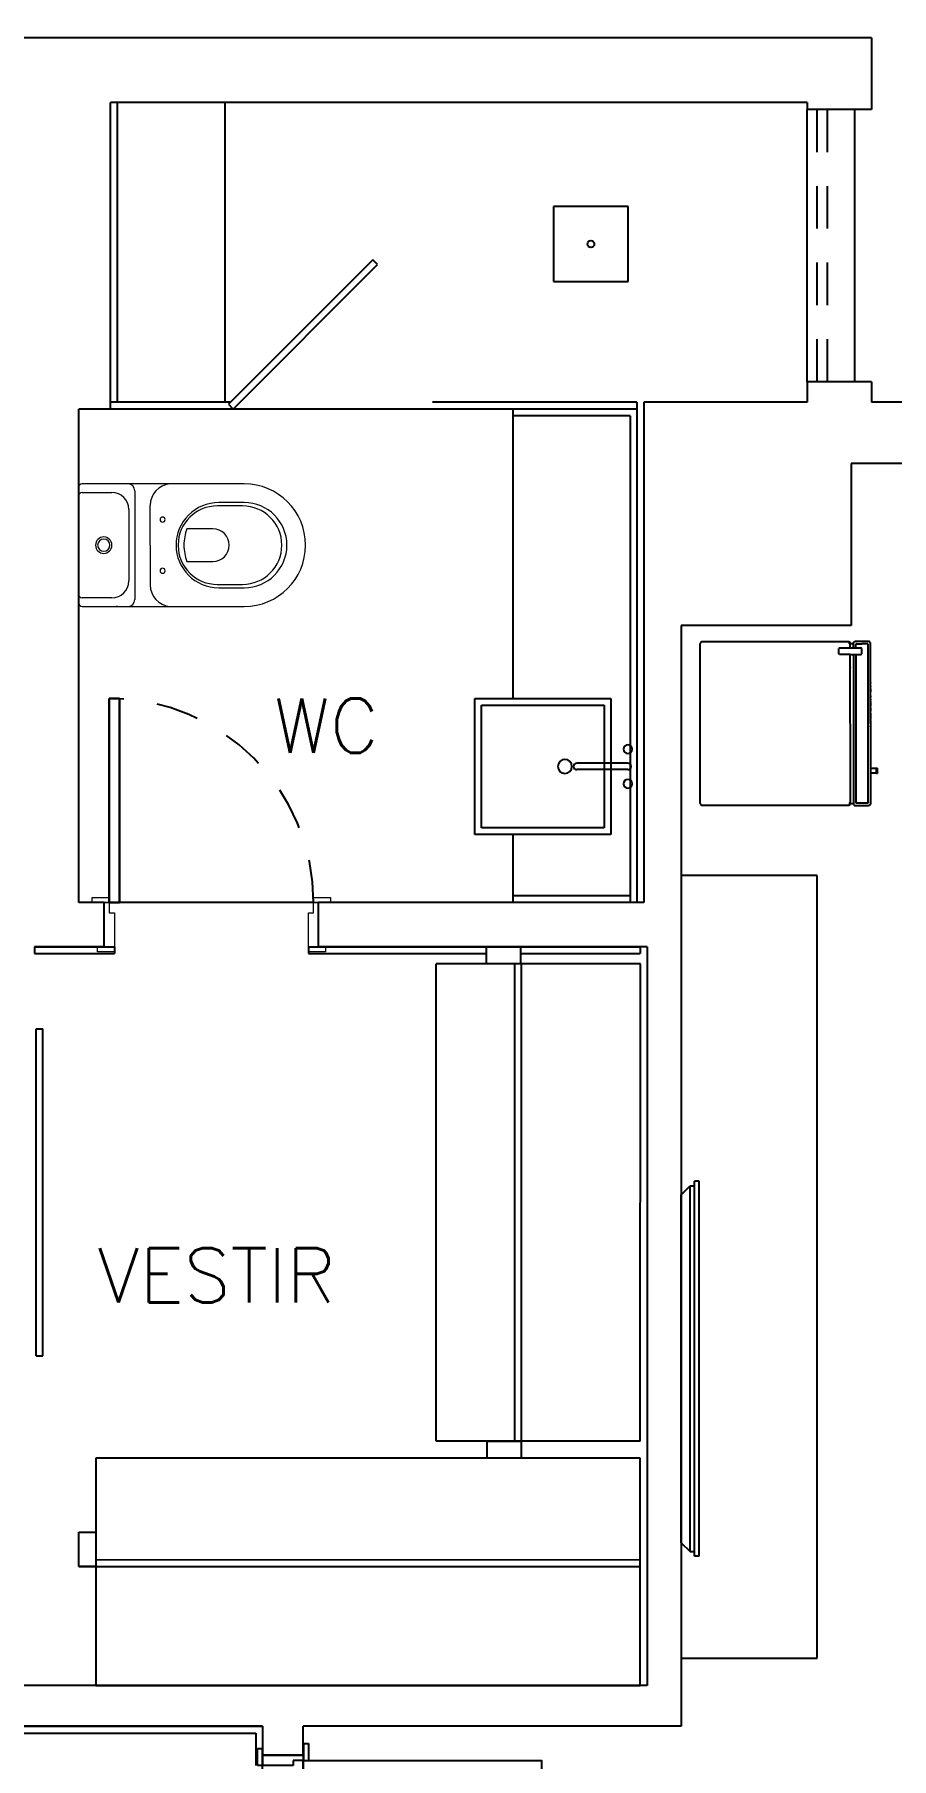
# Model space of a CAD drawing. Header units: millimetres. Extents: x 188.6 to 263.2, y 40.1 to 120.1.
# Drawn here: x 256.23 to 258.75, y 54.76 to 59.83 of the extents above; entities that cross this region are included whole.
import ezdxf

# ---------------------------------------------------------------- set-up
doc = ezdxf.new("R2010")
doc.units = ezdxf.units.MM
doc.linetypes.add('_XREF TL$0$XREF_305_306$0$XREF-TIPO$0$HIDDEN2', pattern=[0.1875, 0.125, -0.0625])
doc.linetypes.add('XREF_305_306$0$XREF-TIPO$0$HIDDEN2', pattern=[0.1875, 0.125, -0.0625])
for name, color, linetype in [('_XREF TL$0$S_ESQ', 8, 'Continuous'), ('_XREF TL$0$S_VISTA1', 8, 'Continuous'), ('_XREF TL$0$XREF_305_306$0$XREF-TIPO$0$E-MC-ESQUADRIAS', 8, 'Continuous'), ('ARQ', 8, 'Continuous'), ('ARQ-BASE', 8, 'Continuous'), ('XREF_305_306$0$XREF-TIPO$0$E-MC-ESQUADRIAS', 2, 'Continuous')]:
    doc.layers.add(name, color=color, linetype=linetype)
doc.styles.add('60-75', font='romans.shx', dxfattribs={"height": 0.12})

# ---------------------------------------------------------------- blocks, each defined once
blk = doc.blocks.new('_XREF TL$0$XREF_305_306$0$XREF-TIPO$0$PORTA 70')
at = {"layer": '_XREF TL$0$XREF_305_306$0$XREF-TIPO$0$E-MC-ESQUADRIAS'}
for p, q in [((36.2665, 23.8835), (36.2815, 23.8835)), ((36.2665, 23.8335), (36.2665, 23.8835)), ((36.2815, 23.8335), (36.2815, 23.8835)), ((36.4015, 23.8685), (36.4165, 23.8685)), ((36.4015, 23.8685), (36.4015, 23.8185)), ((36.4165, 23.8685), (36.4165, 23.8185)), ((36.2815, 23.8335), (36.2665, 23.8335)), ((36.2815, 23.8485), (36.2815, 23.8335)), ((36.4015, 23.8485), (36.2815, 23.8485)), ((36.3115, 23.8335), (36.2815, 23.8335)), ((36.3115, 23.8185), (36.3115, 23.8335)), ((36.4015, 23.8185), (36.3115, 23.8185)), ((36.4015, 23.8185), (36.4015, 23.8485)), ((36.4165, 23.8185), (36.4015, 23.8185)), ((36.3115, 23.1485), (36.4015, 23.1485)), ((36.3115, 23.1335), (36.3115, 23.1485)), ((36.4015, 23.1485), (36.4165, 23.1485)), ((36.4015, 23.1185), (36.4015, 23.1485)), ((36.4015, 23.1485), (36.4015, 23.0985)), ((36.4165, 23.1485), (36.4165, 23.0985)), ((36.2665, 23.0835), (36.2665, 23.1335)), ((36.2815, 23.1335), (36.3115, 23.1335)), ((36.2815, 23.0835), (36.2815, 23.1335)), ((36.2815, 23.1185), (36.4015, 23.1185)), ((36.4165, 23.0985), (36.4015, 23.0985)), ((36.2815, 23.0835), (36.2665, 23.0835))]:
    blk.add_line(p, q, dxfattribs=at)
blk.add_lwpolyline([(36.2815, 23.1635), (36.2815, 23.1335), (35.5815, 23.1335), (35.5815, 23.1635)], close=True, dxfattribs=at)
at = {"layer": '_XREF TL$0$XREF_305_306$0$XREF-TIPO$0$E-MC-ESQUADRIAS', "color": 8, "linetype": '_XREF TL$0$XREF_305_306$0$XREF-TIPO$0$HIDDEN2'}
blk.add_arc((36.2815, 23.1335), 0.7, 90, 180, dxfattribs=at)
blk = doc.blocks.new('_XREF TL$0$XREF_305_306$0$XREF-TIPO$0$A$C281A5909')
at = {"layer": '_XREF TL$0$S_ESQ'}
for p, q in [((0.05, 0.755), (0.08, 0.755)), ((0.05, 0.155), (0.05, 0.755)), ((0.08, 0.755), (0.05, 0.755)), ((0.05, 0.755), (0.05, 0.155)), ((0.08, 0.755), (0.08, 0.155)), ((0.08, 0.155), (0.08, 0.755)), ((0.035, 0.0249), (0.035, 0.155)), ((0.08, 0.155), (0.05, 0.155)), ((0.05, 0.155), (0.08, 0.155)), ((0.665, 0.025), (0.665, 0.155))]:
    blk.add_line(p, q, dxfattribs=at)
at = {"layer": '_XREF TL$0$S_ESQ', "lineweight": 13}
for p, q in [((0, 0.155), (0, 0.17)), ((0, 0.17), (0.05, 0.17)), ((0, 0.155), (0.05, 0.155)), ((0.05, 0.155), (0.035, 0.155)), ((0.05, 0.155), (0.05, 0.125)), ((0.65, 0.155), (0.65, 0.17)), ((0.65, 0.17), (0.7, 0.17)), ((0.665, 0.155), (0.65, 0.155)), ((0.65, 0.125), (0.65, 0.155)), ((0.65, 0.155), (0.7, 0.155)), ((0.7, 0.17), (0.7, 0.155)), ((0.05, 0.125), (0.065, 0.125)), ((0.065, 0.125), (0.065, 0.025)), ((0.635, 0.025), (0.635, 0.125)), ((0.635, 0.125), (0.65, 0.125)), ((0.065, 0.025), (0.015, 0.025)), ((0.015, 0.01), (0.015, 0.0249)), ((0.065, 0.01), (0.015, 0.01)), ((0.035, 0.025), (0.065, 0.025)), ((0.065, 0.025), (0.065, 0.01)), ((0.635, 0.025), (0.665, 0.025)), ((0.635, 0.01), (0.635, 0.025)), ((0.685, 0.025), (0.635, 0.025)), ((0.685, 0.01), (0.635, 0.01)), ((0.685, 0.025), (0.685, 0.01))]:
    blk.add_line(p, q, dxfattribs=at)
at = {"layer": '_XREF TL$0$S_VISTA1'}
blk.add_line((0.65, 0.155), (0.08, 0.155), dxfattribs=at)
at = {"layer": '_XREF TL$0$XREF_305_306$0$XREF-TIPO$0$E-MC-ESQUADRIAS', "color": 8, "linetype": '_XREF TL$0$XREF_305_306$0$XREF-TIPO$0$HIDDEN2'}
blk.add_arc((0.05, 0.155), 0.6, 0, 90, dxfattribs=at)
blk = doc.blocks.new('arq-3pav')
at = {"layer": 'ARQ'}
for p, q in [((53.6852, 19.56), (51.1652, 19.56)), ((53.6852, 19.56), (53.6852, 19.35)), ((51.4489, 18.47), (51.4489, 19.37)), ((53.4953, 19.37), (51.4489, 19.37)), ((51.4489, 18.49), (51.4489, 19.37)), ((51.4689, 18.49), (51.4689, 19.37)), ((51.7857, 18.49), (51.7857, 19.37)), ((53.4953, 19.37), (53.4953, 19.35)), ((53.4953, 18.55), (53.4953, 19.35)), ((53.6852, 19.35), (53.4953, 19.35)), ((53.6353, 18.55), (53.6353, 19.35)), ((52.9702, 19.0647), (52.7502, 19.0647)), ((52.7502, 19.0647), (52.7502, 18.8447)), ((52.9702, 18.8447), (52.9702, 19.0647)), ((52.2196, 18.9084), (51.7953, 18.4842)), ((51.8095, 18.47), (52.2337, 18.8943)), ((52.2337, 18.8943), (52.2196, 18.9084)), ((52.2337, 18.8943), (52.2196, 18.9084)), ((52.7502, 18.8447), (52.9702, 18.8447)), ((53.4953, 18.55), (53.4953, 18.49)), ((53.6852, 18.55), (53.4953, 18.55)), ((53.6852, 18.55), (53.6852, 18.4899)), ((51.4489, 18.51), (51.4489, 18.51)), ((51.8012, 18.49), (51.4489, 18.49)), ((52.4453, 18.49), (52.3952, 18.49)), ((52.9953, 18.49), (52.4453, 18.49)), ((52.9953, 18.49), (52.9953, 17.02)), ((53.4953, 18.49), (53.0153, 18.49)), ((53.0153, 18.49), (53.0153, 17.02)), ((53.8052, 18.4899), (53.6852, 18.4899)), ((51.4489, 18.47), (51.3553, 18.47)), ((51.3553, 17.02), (51.3553, 18.47)), ((52.6316, 18.47), (51.4489, 18.47)), ((51.7953, 18.4842), (51.8095, 18.47)), ((52.9953, 18.47), (52.6316, 18.47)), ((52.6316, 17.62), (52.6316, 18.47)), ((52.9753, 18.45), (52.6316, 18.45)), ((52.9753, 18.45), (52.9753, 17.02)), ((53.8051, 18.3099), (53.6252, 18.31)), ((53.6252, 18.31), (53.6252, 17.8341)), ((53.1253, 17.8341), (53.1253, 14.6)), ((53.6253, 17.8341), (53.1253, 17.8341)), ((53.1819, 17.7824), (53.1817, 17.7811)), ((53.1817, 17.3111), (53.1817, 17.7811)), ((53.1824, 17.7836), (53.1819, 17.7824)), ((53.1832, 17.7846), (53.1824, 17.7836)), ((53.1842, 17.7854), (53.1832, 17.7846)), ((53.1854, 17.7859), (53.1842, 17.7854)), ((53.1867, 17.7861), (53.1854, 17.7859)), ((53.6179, 17.7861), (53.1867, 17.7861)), ((53.6192, 17.7859), (53.6179, 17.7861)), ((53.6179, 17.7811), (53.6179, 17.7812)), ((53.6183, 17.7823), (53.618, 17.7813)), ((53.6186, 17.7822), (53.618, 17.7813)), ((53.618, 17.7813), (53.618, 17.7813)), ((53.6181, 17.7813), (53.618, 17.7813)), ((53.6188, 17.782), (53.6181, 17.7813)), ((53.6183, 17.7813), (53.6181, 17.7813)), ((53.6192, 17.7814), (53.6187, 17.7813)), ((53.6192, 17.7813), (53.6187, 17.7813)), ((53.6192, 17.7814), (53.619, 17.7817)), ((53.6204, 17.7854), (53.6192, 17.7859)), ((53.6215, 17.7846), (53.6204, 17.7854)), ((53.6223, 17.7836), (53.6215, 17.7846)), ((53.6222, 17.7813), (53.6229, 17.7813)), ((53.6228, 17.7824), (53.6223, 17.7836)), ((53.6223, 17.7688), (53.6223, 17.7811)), ((53.6223, 17.7811), (53.6229, 17.7811)), ((53.6229, 17.7813), (53.6228, 17.7824)), ((53.6229, 17.7811), (53.6229, 17.7813)), ((53.6229, 17.7811), (53.6229, 17.7813)), ((53.6229, 17.7811), (53.6229, 17.7813)), ((53.6229, 17.7813), (53.6229, 17.7813)), ((53.6229, 17.7811), (53.6229, 17.7811)), ((53.6229, 17.7811), (53.6315, 17.7811)), ((53.6315, 17.7816), (53.6316, 17.7827)), ((53.6315, 17.7811), (53.6315, 17.7816)), ((53.6316, 17.7688), (53.6315, 17.7811)), ((53.6315, 17.7811), (53.6321, 17.7811)), ((53.6316, 17.7827), (53.6318, 17.7833)), ((53.6318, 17.7833), (53.6323, 17.7844)), ((53.6323, 17.7844), (53.6328, 17.7852)), ((53.6328, 17.7852), (53.6334, 17.7859)), ((53.6334, 17.7859), (53.6343, 17.7866)), ((53.6343, 17.7866), (53.6353, 17.7871)), ((53.6353, 17.7871), (53.6363, 17.7874)), ((53.6363, 17.7874), (53.6372, 17.7875)), ((53.6372, 17.7875), (53.6758, 17.7875)), ((53.6384, 17.7775), (53.6385, 17.7782)), ((53.6385, 17.7784), (53.6388, 17.7791)), ((53.6385, 17.7784), (53.6385, 17.7782)), ((53.6388, 17.7791), (53.6391, 17.7794)), ((53.6391, 17.7794), (53.6394, 17.7798)), ((53.6398, 17.7801), (53.6394, 17.7798)), ((53.6398, 17.7801), (53.6403, 17.7804)), ((53.6409, 17.7805), (53.6403, 17.7804)), ((53.6414, 17.7806), (53.6409, 17.7805)), ((53.6414, 17.7806), (53.6565, 17.7806)), ((53.6565, 17.7806), (53.6565, 17.7811)), ((53.6716, 17.7806), (53.6565, 17.7806)), ((53.6716, 17.7806), (53.6721, 17.7805)), ((53.6726, 17.7804), (53.6721, 17.7805)), ((53.6726, 17.7804), (53.6732, 17.7801)), ((53.6736, 17.7798), (53.6732, 17.7801)), ((53.6736, 17.7798), (53.6739, 17.7794)), ((53.6742, 17.7791), (53.6739, 17.7794)), ((53.6744, 17.7784), (53.6742, 17.7791)), ((53.6744, 17.7784), (53.6745, 17.7782)), ((53.6745, 17.7775), (53.6745, 17.7782)), ((53.6767, 17.7874), (53.6758, 17.7875)), ((53.6777, 17.7871), (53.6767, 17.7874)), ((53.6787, 17.7866), (53.6777, 17.7871)), ((53.6796, 17.7859), (53.6787, 17.7866)), ((53.6802, 17.7852), (53.6796, 17.7859)), ((53.6807, 17.7844), (53.6802, 17.7852)), ((53.6812, 17.7833), (53.6807, 17.7844)), ((53.6813, 17.7827), (53.6812, 17.7833)), ((53.6814, 17.7816), (53.6813, 17.7827)), ((53.6814, 17.6668), (53.6814, 17.7816)), ((53.591, 17.7688), (53.589, 17.7668)), ((53.589, 17.7512), (53.589, 17.7668)), ((53.591, 17.7492), (53.589, 17.7512)), ((53.591, 17.7688), (53.6223, 17.7688)), ((53.6223, 17.7492), (53.591, 17.7492)), ((53.6223, 17.7688), (53.6316, 17.7688)), ((53.6223, 17.7272), (53.6223, 17.7492)), ((53.6223, 17.7492), (53.6316, 17.7492)), ((53.6223, 17.7271), (53.6223, 17.7272)), ((53.6223, 17.7266), (53.6223, 17.7272)), ((53.6316, 17.7492), (53.6315, 17.3111)), ((53.6316, 17.7688), (53.6384, 17.7688)), ((53.6316, 17.7492), (53.6384, 17.7492)), ((53.6384, 17.7688), (53.6384, 17.7775)), ((53.6384, 17.7688), (53.6542, 17.7688)), ((53.6384, 17.7492), (53.6542, 17.7492)), ((53.6384, 17.7492), (53.6384, 17.3147)), ((53.6562, 17.7668), (53.6542, 17.7688)), ((53.6542, 17.7492), (53.6562, 17.7512)), ((53.6562, 17.7512), (53.6562, 17.7668)), ((53.6745, 17.3147), (53.6745, 17.7775)), ((53.6223, 17.7266), (53.6223, 17.7266)), ((53.6223, 17.7102), (53.6223, 17.7266)), ((53.6223, 17.7102), (53.6223, 17.7101)), ((53.6227, 17.3815), (53.6223, 17.7102)), ((53.6814, 17.6668), (53.6815, 17.6668)), ((53.6814, 17.6667), (53.6814, 17.6668)), ((53.6814, 17.6667), (53.6815, 17.6667)), ((53.6814, 17.6662), (53.6814, 17.6667)), ((53.6814, 17.6662), (53.6815, 17.6662)), ((53.6814, 17.6653), (53.6814, 17.6662)), ((53.6814, 17.6653), (53.6815, 17.6653)), ((53.6814, 17.6644), (53.6814, 17.6653)), ((53.6814, 17.6644), (53.6815, 17.6644)), ((53.6814, 17.6644), (53.6815, 17.6644)), ((53.6814, 17.6641), (53.6814, 17.6644)), ((53.6814, 17.6644), (53.6814, 17.6644)), ((53.6814, 17.6641), (53.6815, 17.6641)), ((53.6814, 17.6559), (53.6814, 17.6641)), ((53.6814, 17.6559), (53.6815, 17.6559)), ((53.6814, 17.6536), (53.6814, 17.6559)), ((53.6814, 17.6536), (53.6815, 17.6536)), ((53.6814, 17.6478), (53.6814, 17.6536)), ((53.6814, 17.6478), (53.6815, 17.6478)), ((53.6814, 17.6457), (53.6814, 17.6478)), ((53.6814, 17.6457), (53.6815, 17.6457)), ((53.6814, 17.6456), (53.6814, 17.6457)), ((53.6814, 17.6456), (53.6815, 17.6456)), ((53.6814, 17.6401), (53.6814, 17.6456)), ((53.6814, 17.6401), (53.6815, 17.6401)), ((53.6814, 17.6399), (53.6814, 17.6401)), ((53.6814, 17.6399), (53.6815, 17.6399)), ((53.6814, 17.6395), (53.6814, 17.6399)), ((53.6814, 17.6395), (53.6815, 17.6395)), ((53.6814, 17.6337), (53.6814, 17.6395)), ((53.6814, 17.6337), (53.6815, 17.6337)), ((53.6814, 17.6337), (53.6815, 17.6337)), ((53.6814, 17.6318), (53.6814, 17.6337)), ((53.6814, 17.6337), (53.6814, 17.6337)), ((53.6814, 17.6318), (53.6815, 17.6318)), ((53.6814, 17.6274), (53.6814, 17.6318)), ((53.6814, 17.6274), (53.6815, 17.6274)), ((53.6814, 17.6272), (53.6814, 17.6274)), ((53.6814, 17.6272), (53.6815, 17.6272)), ((53.6814, 17.6232), (53.6814, 17.6272)), ((53.6815, 17.6668), (53.6815, 17.6667)), ((53.6815, 17.6667), (53.6815, 17.6662)), ((53.6815, 17.6662), (53.6815, 17.6653)), ((53.6815, 17.6653), (53.6815, 17.6644)), ((53.6815, 17.6644), (53.6815, 17.6641)), ((53.6815, 17.6644), (53.6815, 17.6644)), ((53.6815, 17.6559), (53.6815, 17.6641)), ((53.6815, 17.6559), (53.6815, 17.6536)), ((53.6815, 17.6478), (53.6815, 17.6457)), ((53.6815, 17.6456), (53.6815, 17.6457)), ((53.6815, 17.6456), (53.6815, 17.6401)), ((53.6815, 17.6401), (53.6815, 17.6399)), ((53.6815, 17.6399), (53.6815, 17.6395)), ((53.6815, 17.6337), (53.6815, 17.6395)), ((53.6815, 17.6318), (53.6815, 17.6337)), ((53.6815, 17.6337), (53.6815, 17.6337)), ((53.6815, 17.6272), (53.6815, 17.6274)), ((53.6815, 17.6272), (53.6815, 17.6232)), ((52.519, 17.22), (52.519, 17.62)), ((52.519, 17.62), (52.919, 17.62)), ((52.539, 17.24), (52.539, 17.6)), ((52.539, 17.6), (52.899, 17.6)), ((52.899, 17.6), (52.899, 17.24)), ((52.919, 17.62), (52.919, 17.22)), ((53.6814, 17.6232), (53.6815, 17.6232)), ((53.6814, 17.6171), (53.6814, 17.6232)), ((53.6814, 17.6171), (53.6815, 17.6171)), ((53.6814, 17.6147), (53.6814, 17.6171)), ((53.6814, 17.6147), (53.6815, 17.6147)), ((53.6814, 17.6112), (53.6814, 17.6147)), ((53.6814, 17.6112), (53.6815, 17.6112)), ((53.6814, 17.6053), (53.6814, 17.6112)), ((53.6814, 17.6053), (53.6815, 17.6053)), ((53.6814, 17.6029), (53.6814, 17.6053)), ((53.6814, 17.6029), (53.6815, 17.6029)), ((53.6814, 17.5971), (53.6814, 17.6029)), ((53.6814, 17.5971), (53.6815, 17.5971)), ((53.6814, 17.5938), (53.6814, 17.5971)), ((53.6814, 17.5938), (53.6815, 17.5938)), ((53.6814, 17.5937), (53.6814, 17.5938)), ((53.6814, 17.5937), (53.6815, 17.5937)), ((53.6814, 17.5935), (53.6814, 17.5937)), ((53.6814, 17.5935), (53.6815, 17.5935)), ((53.6814, 17.5932), (53.6814, 17.5935)), ((53.6814, 17.5932), (53.6815, 17.5932)), ((53.6814, 17.593), (53.6814, 17.5932)), ((53.6814, 17.593), (53.6815, 17.593)), ((53.6814, 17.5923), (53.6814, 17.593)), ((53.6814, 17.5923), (53.6815, 17.5923)), ((53.6814, 17.5921), (53.6814, 17.5923)), ((53.6814, 17.5921), (53.6815, 17.5921)), ((53.6814, 17.5917), (53.6814, 17.5921)), ((53.6814, 17.5917), (53.6815, 17.5917)), ((53.6814, 17.5916), (53.6814, 17.5917)), ((53.6814, 17.5916), (53.6815, 17.5916)), ((53.6814, 17.5828), (53.6814, 17.5916)), ((53.6814, 17.5828), (53.6815, 17.5828)), ((53.6814, 17.5823), (53.6814, 17.5828)), ((53.6814, 17.5823), (53.6815, 17.5823)), ((53.6814, 17.5822), (53.6814, 17.5823)), ((53.6814, 17.5822), (53.6815, 17.5822)), ((53.6814, 17.5818), (53.6814, 17.5822)), ((53.6814, 17.5818), (53.6815, 17.5818)), ((53.6814, 17.5813), (53.6814, 17.5818)), ((53.6814, 17.5813), (53.6815, 17.5813)), ((53.6814, 17.5809), (53.6814, 17.5813)), ((53.6814, 17.5809), (53.6815, 17.5809)), ((53.6814, 17.5807), (53.6814, 17.5809)), ((53.6814, 17.5807), (53.6815, 17.5807)), ((53.6814, 17.5804), (53.6814, 17.5807)), ((53.6814, 17.5804), (53.6815, 17.5804)), ((53.6814, 17.5802), (53.6814, 17.5804)), ((53.6814, 17.5802), (53.6815, 17.5802)), ((53.6814, 17.5769), (53.6814, 17.5802)), ((53.6814, 17.5769), (53.6815, 17.5769)), ((53.6814, 17.5743), (53.6814, 17.5769)), ((53.6815, 17.6171), (53.6815, 17.6232)), ((53.6815, 17.6171), (53.6815, 17.6147)), ((53.6815, 17.6112), (53.6815, 17.6053)), ((53.6815, 17.6053), (53.6815, 17.6029)), ((53.6815, 17.6029), (53.6815, 17.5971)), ((53.6815, 17.5938), (53.6815, 17.5937)), ((53.6815, 17.5935), (53.6815, 17.5937)), ((53.6815, 17.5932), (53.6815, 17.5935)), ((53.6815, 17.593), (53.6815, 17.5932)), ((53.6815, 17.5923), (53.6815, 17.593)), ((53.6815, 17.5921), (53.6815, 17.5923)), ((53.6815, 17.5917), (53.6815, 17.5921)), ((53.6815, 17.5917), (53.6815, 17.5916)), ((53.6815, 17.5916), (53.6815, 17.5828)), ((53.6815, 17.5823), (53.6815, 17.5828)), ((53.6815, 17.5822), (53.6815, 17.5823)), ((53.6815, 17.5818), (53.6815, 17.5822)), ((53.6815, 17.5813), (53.6815, 17.5818)), ((53.6815, 17.5809), (53.6815, 17.5813)), ((53.6815, 17.5807), (53.6815, 17.5809)), ((53.6815, 17.5807), (53.6815, 17.5804)), ((53.6815, 17.5804), (53.6815, 17.5802)), ((53.6815, 17.5769), (53.6815, 17.5743)), ((53.6814, 17.5743), (53.6815, 17.5743)), ((53.6814, 17.5727), (53.6814, 17.5743)), ((53.6814, 17.5727), (53.6815, 17.5727)), ((53.6814, 17.5717), (53.6814, 17.5727)), ((53.6814, 17.5717), (53.6815, 17.5717)), ((53.6814, 17.5695), (53.6814, 17.5717)), ((53.6814, 17.5695), (53.6815, 17.5695)), ((53.6814, 17.5684), (53.6814, 17.5695)), ((53.6814, 17.5684), (53.6815, 17.5684)), ((53.6814, 17.5673), (53.6814, 17.5684)), ((53.6814, 17.5673), (53.6815, 17.5673)), ((53.6814, 17.5651), (53.6814, 17.5673)), ((53.6814, 17.5651), (53.6815, 17.5651)), ((53.6814, 17.5641), (53.6814, 17.5651)), ((53.6814, 17.5641), (53.6815, 17.5641)), ((53.6814, 17.5625), (53.6814, 17.5641)), ((53.6814, 17.5625), (53.6815, 17.5625)), ((53.6814, 17.5601), (53.6814, 17.5625)), ((53.6814, 17.5601), (53.6815, 17.5601)), ((53.6814, 17.558), (53.6814, 17.5601)), ((53.6814, 17.558), (53.6815, 17.558)), ((53.6814, 17.5568), (53.6814, 17.558)), ((53.6814, 17.5568), (53.6815, 17.5568)), ((53.6814, 17.5566), (53.6814, 17.5568)), ((53.6814, 17.5566), (53.6815, 17.5566)), ((53.6814, 17.5562), (53.6814, 17.5566)), ((53.6814, 17.5562), (53.6815, 17.5562)), ((53.6814, 17.5554), (53.6814, 17.5562)), ((53.6814, 17.5554), (53.6815, 17.5554)), ((53.6814, 17.5549), (53.6814, 17.5554)), ((53.6814, 17.5549), (53.6815, 17.5549)), ((53.6814, 17.5545), (53.6814, 17.5549)), ((53.6814, 17.5545), (53.6815, 17.5545)), ((53.6814, 17.5544), (53.6814, 17.5545)), ((53.6814, 17.5544), (53.6815, 17.5544)), ((53.6814, 17.5542), (53.6814, 17.5544)), ((53.6814, 17.5542), (53.6815, 17.5542)), ((53.6814, 17.5542), (53.6815, 17.5542)), ((53.6814, 17.5538), (53.6814, 17.5542)), ((53.6814, 17.5538), (53.6815, 17.5538)), ((53.6814, 17.5525), (53.6814, 17.5538)), ((53.6814, 17.5525), (53.6815, 17.5525)), ((53.6814, 17.5499), (53.6814, 17.5525)), ((53.6814, 17.5499), (53.6815, 17.5499)), ((53.6814, 17.5465), (53.6814, 17.5499)), ((53.6814, 17.5465), (53.6815, 17.5465)), ((53.6814, 17.5461), (53.6814, 17.5465)), ((53.6814, 17.5461), (53.6814, 17.5442)), ((53.6814, 17.5442), (53.6815, 17.5442)), ((53.6814, 17.5442), (53.6814, 17.5382)), ((53.6814, 17.5382), (53.6815, 17.5382)), ((53.6814, 17.5382), (53.6814, 17.5381)), ((53.6814, 17.5381), (53.6815, 17.5381)), ((53.6814, 17.5381), (53.6815, 17.5381)), ((53.6814, 17.5381), (53.6814, 17.5381)), ((53.6814, 17.5381), (53.6814, 17.538)), ((53.6814, 17.538), (53.6815, 17.538)), ((53.6814, 17.538), (53.6815, 17.538)), ((53.6814, 17.538), (53.6814, 17.538)), ((53.6814, 17.538), (53.6814, 17.5376)), ((53.6814, 17.5376), (53.6815, 17.5376)), ((53.6814, 17.5376), (53.6814, 17.5375)), ((53.6814, 17.5375), (53.6815, 17.5375)), ((53.6814, 17.5375), (53.6814, 17.5374)), ((53.6814, 17.5374), (53.6815, 17.5374)), ((53.6814, 17.5374), (53.6814, 17.5372)), ((53.6814, 17.5372), (53.6815, 17.5372)), ((53.6814, 17.5372), (53.6814, 17.5367)), ((53.6814, 17.5367), (53.6815, 17.5368)), ((53.6814, 17.5367), (53.6814, 17.5364)), ((53.6814, 17.5364), (53.6815, 17.5364)), ((53.6814, 17.5364), (53.6814, 17.5357)), ((53.6814, 17.5357), (53.6815, 17.5357)), ((53.6814, 17.5357), (53.6814, 17.5356)), ((53.6814, 17.5356), (53.6815, 17.5356)), ((53.6814, 17.5356), (53.6815, 17.5356)), ((53.6814, 17.5356), (53.6814, 17.5355)), ((53.6814, 17.5356), (53.6814, 17.5356)), ((53.6814, 17.5355), (53.6815, 17.5355)), ((53.6814, 17.5355), (53.6815, 17.5355)), ((53.6814, 17.5355), (53.6814, 17.5355)), ((53.6814, 17.5355), (53.6814, 17.5353)), ((53.6814, 17.5353), (53.6815, 17.5353)), ((53.6814, 17.5353), (53.6814, 17.5352)), ((53.6814, 17.5352), (53.6815, 17.5352)), ((53.6814, 17.5352), (53.6814, 17.5348)), ((53.6814, 17.5348), (53.6815, 17.5348)), ((53.6814, 17.5348), (53.6814, 17.5253)), ((53.6814, 17.5253), (53.6815, 17.5253)), ((53.6814, 17.5253), (53.6814, 17.5227)), ((53.6815, 17.5743), (53.6815, 17.5727)), ((53.6815, 17.5727), (53.6815, 17.5717)), ((53.6815, 17.5717), (53.6815, 17.5695)), ((53.6815, 17.5695), (53.6815, 17.5684)), ((53.6815, 17.5684), (53.6815, 17.5673)), ((53.6815, 17.5673), (53.6815, 17.5651)), ((53.6815, 17.5651), (53.6815, 17.5641)), ((53.6815, 17.5641), (53.6815, 17.5625)), ((53.6815, 17.5625), (53.6815, 17.5601)), ((53.6815, 17.558), (53.6815, 17.5568)), ((53.6815, 17.5566), (53.6815, 17.5568)), ((53.6815, 17.5566), (53.6815, 17.5562)), ((53.6815, 17.5554), (53.6815, 17.5562)), ((53.6815, 17.5554), (53.6815, 17.5549)), ((53.6815, 17.5549), (53.6815, 17.5545)), ((53.6815, 17.5544), (53.6815, 17.5545)), ((53.6815, 17.5542), (53.6815, 17.5544)), ((53.6815, 17.5542), (53.6815, 17.5538)), ((53.6815, 17.5542), (53.6815, 17.5542)), ((53.6815, 17.5538), (53.6815, 17.5525)), ((53.6815, 17.5525), (53.6815, 17.5499)), ((53.6815, 17.5499), (53.6815, 17.5465)), ((53.6815, 17.5465), (53.6815, 17.5442)), ((53.6815, 17.5381), (53.6815, 17.5382)), ((53.6815, 17.5381), (53.6815, 17.5381)), ((53.6815, 17.5381), (53.6815, 17.538)), ((53.6815, 17.5376), (53.6815, 17.538)), ((53.6815, 17.538), (53.6815, 17.538)), ((53.6815, 17.5375), (53.6815, 17.5376)), ((53.6815, 17.5374), (53.6815, 17.5375)), ((53.6815, 17.5372), (53.6815, 17.5374)), ((53.6815, 17.5372), (53.6815, 17.5368)), ((53.6815, 17.5368), (53.6815, 17.5364)), ((53.6815, 17.5364), (53.6815, 17.5357)), ((53.6815, 17.5356), (53.6815, 17.5357)), ((53.6815, 17.5356), (53.6815, 17.5355)), ((53.6815, 17.5356), (53.6815, 17.5356)), ((53.6815, 17.5355), (53.6815, 17.5355)), ((53.6815, 17.5355), (53.6815, 17.5353)), ((53.6815, 17.5353), (53.6815, 17.5352)), ((53.6815, 17.5352), (53.6815, 17.5348)), ((53.6815, 17.5348), (53.6815, 17.5253)), ((53.6815, 17.5253), (53.6815, 17.5227)), ((53.6814, 17.5227), (53.6815, 17.5227)), ((53.6814, 17.5227), (53.6814, 17.4148)), ((52.969, 17.4295), (52.8188, 17.4295)), ((52.969, 17.4105), (52.8188, 17.4105)), ((53.6223, 17.3821), (53.6227, 17.3815)), ((53.6227, 17.3655), (53.6227, 17.3815)), ((53.6816, 17.4148), (53.6814, 17.4148)), ((53.6816, 17.4148), (53.6814, 17.4147)), ((53.6817, 17.4148), (53.6814, 17.4145)), ((53.6814, 17.4148), (53.6814, 17.4147)), ((53.6814, 17.4147), (53.6814, 17.4145)), ((53.6814, 17.4145), (53.6814, 17.4121)), ((53.6814, 17.4121), (53.6814, 17.4034)), ((53.6821, 17.4121), (53.6814, 17.4121)), ((53.6814, 17.4034), (53.6814, 17.4006)), ((53.6814, 17.4034), (53.6821, 17.4034)), ((53.6814, 17.4006), (53.6814, 17.3105)), ((53.6996, 17.4006), (53.6814, 17.4006)), ((53.6817, 17.4148), (53.6816, 17.4148)), ((53.6817, 17.4148), (53.7023, 17.4148)), ((53.6992, 17.4145), (53.6994, 17.4147)), ((53.6992, 17.401), (53.6992, 17.4145)), ((53.6996, 17.4006), (53.6992, 17.401)), ((53.6996, 17.4006), (53.7023, 17.4006)), ((53.7027, 17.4145), (53.7023, 17.4148)), ((53.7027, 17.401), (53.7023, 17.4006)), ((53.7027, 17.401), (53.7027, 17.4145)), ((53.6227, 17.3655), (53.6223, 17.3656)), ((53.6227, 17.3644), (53.6223, 17.3651)), ((53.6227, 17.3644), (53.6227, 17.3655)), ((53.6228, 17.3111), (53.6227, 17.3644)), ((53.1817, 17.3111), (53.1819, 17.3098)), ((53.1819, 17.3098), (53.1824, 17.3086)), ((53.1824, 17.3086), (53.1832, 17.3076)), ((53.1832, 17.3076), (53.1842, 17.3068)), ((53.1842, 17.3068), (53.1854, 17.3063)), ((53.1854, 17.3063), (53.1867, 17.3061)), ((53.1867, 17.3061), (53.6179, 17.3061)), ((53.6179, 17.3111), (53.6179, 17.311)), ((53.6179, 17.3111), (53.6179, 17.311)), ((53.6179, 17.3111), (53.6192, 17.3111)), ((53.618, 17.3109), (53.6179, 17.311)), ((53.6179, 17.3061), (53.6192, 17.3063)), ((53.6187, 17.3109), (53.618, 17.3111)), ((53.6181, 17.3109), (53.618, 17.3109)), ((53.618, 17.3109), (53.618, 17.3109)), ((53.6187, 17.3109), (53.6183, 17.3109)), ((53.6192, 17.3111), (53.6204, 17.3111)), ((53.6192, 17.3109), (53.6192, 17.3111)), ((53.6192, 17.3111), (53.6192, 17.3109)), ((53.6204, 17.3109), (53.6192, 17.3109)), ((53.6192, 17.3109), (53.6192, 17.3109)), ((53.6192, 17.3063), (53.6204, 17.3068)), ((53.6204, 17.3068), (53.6215, 17.3076)), ((53.6215, 17.3076), (53.6223, 17.3086)), ((53.6222, 17.3109), (53.6229, 17.3109)), ((53.6223, 17.3111), (53.6228, 17.3111)), ((53.6223, 17.3086), (53.6228, 17.3098)), ((53.6228, 17.3111), (53.6229, 17.3111)), ((53.6228, 17.3098), (53.6229, 17.3109)), ((53.6229, 17.3111), (53.6229, 17.3109)), ((53.6229, 17.3109), (53.6229, 17.3111)), ((53.6229, 17.3109), (53.6229, 17.3111)), ((53.6229, 17.3111), (53.6229, 17.3111)), ((53.6229, 17.3111), (53.6315, 17.3111)), ((53.6229, 17.3109), (53.6229, 17.3109)), ((53.6315, 17.3111), (53.6316, 17.3105)), ((53.6315, 17.3111), (53.6321, 17.3111)), ((53.6316, 17.3105), (53.6316, 17.3095)), ((53.6316, 17.3095), (53.6318, 17.3089)), ((53.6318, 17.3089), (53.6323, 17.3078)), ((53.6323, 17.3078), (53.6328, 17.307)), ((53.6328, 17.307), (53.6334, 17.3063)), ((53.6334, 17.3063), (53.6343, 17.3056)), ((53.6343, 17.3056), (53.6353, 17.3051)), ((53.6353, 17.3051), (53.6363, 17.3048)), ((53.6363, 17.3048), (53.6372, 17.3047)), ((53.6758, 17.3047), (53.6372, 17.3047)), ((53.6384, 17.3147), (53.6385, 17.314)), ((53.6385, 17.3138), (53.6385, 17.314)), ((53.6385, 17.3138), (53.6388, 17.3131)), ((53.6391, 17.3128), (53.6388, 17.3131)), ((53.6391, 17.3128), (53.6394, 17.3124)), ((53.6398, 17.3121), (53.6394, 17.3124)), ((53.6403, 17.3118), (53.6398, 17.3121)), ((53.6409, 17.3116), (53.6403, 17.3118)), ((53.6414, 17.3116), (53.6409, 17.3116)), ((53.6716, 17.3116), (53.6414, 17.3116)), ((53.6721, 17.3116), (53.6716, 17.3116)), ((53.6726, 17.3118), (53.6721, 17.3116)), ((53.6732, 17.3121), (53.6726, 17.3118)), ((53.6736, 17.3124), (53.6732, 17.3121)), ((53.6739, 17.3128), (53.6736, 17.3124)), ((53.6742, 17.3131), (53.6739, 17.3128)), ((53.6744, 17.3138), (53.6742, 17.3131)), ((53.6744, 17.3138), (53.6745, 17.314)), ((53.6745, 17.3147), (53.6745, 17.314)), ((53.6767, 17.3048), (53.6758, 17.3047)), ((53.6777, 17.3051), (53.6767, 17.3048)), ((53.6787, 17.3056), (53.6777, 17.3051)), ((53.6796, 17.3063), (53.6787, 17.3056)), ((53.6802, 17.307), (53.6796, 17.3063)), ((53.6807, 17.3078), (53.6802, 17.307)), ((53.6812, 17.3089), (53.6807, 17.3078)), ((53.6813, 17.3095), (53.6812, 17.3089)), ((53.6814, 17.3105), (53.6813, 17.3095)), ((52.899, 17.24), (52.539, 17.24)), ((52.919, 17.22), (52.519, 17.22)), ((52.6316, 17.02), (52.6316, 17.22)), ((53.1253, 17.1), (53.1253, 14.8)), ((53.5253, 17.1), (53.1253, 17.1)), ((53.5253, 14.8), (53.5253, 17.1)), ((51.4303, 17.02), (51.3553, 17.02)), ((53.0153, 17.02), (52.0603, 17.02)), ((52.9753, 17.04), (52.6316, 17.04)), ((52.9953, 17.02), (52.6316, 17.02)), ((51.4303, 16.89), (51.2253, 16.89)), ((51.2253, 16.89), (51.4603, 16.89)), ((51.2253, 16.87), (51.4603, 16.87)), ((52.0303, 16.89), (52.5535, 16.89)), ((52.0303, 16.87), (52.5535, 16.87)), ((53.0253, 16.89), (52.0603, 16.89)), ((52.5535, 16.84), (52.5535, 16.89)), ((52.5535, 16.89), (52.6535, 16.89)), ((52.6535, 16.89), (52.6535, 16.84)), ((52.6535, 16.89), (52.6535, 16.84)), ((52.6535, 16.89), (53.0053, 16.89)), ((52.6535, 16.87), (53.0053, 16.87)), ((53.0253, 16.89), (53.0253, 14.72)), ((52.4053, 15.4375), (52.4057, 16.84)), ((53.0056, 16.8399), (52.4056, 16.84)), ((52.6535, 16.84), (52.5535, 16.84)), ((52.6358, 16.84), (52.6358, 15.4374)), ((52.6558, 16.84), (52.6558, 15.3875)), ((53.0053, 15.4374), (53.0056, 16.8399)), ((51.2303, 15.6889), (51.2303, 16.6489)), ((51.2503, 15.6889), (51.2503, 16.6489)), ((53.1253, 16.1618), (53.1517, 16.1881)), ((53.1253, 15.1395), (53.1253, 16.1618)), ((53.1517, 15.1132), (53.1517, 16.1881)), ((53.1517, 16.1881), (53.1649, 16.1881)), ((53.1649, 15.1), (53.1649, 16.2013)), ((53.178, 16.2013), (53.1649, 16.2013)), ((53.178, 15.1), (53.178, 16.2013)), ((53.0053, 15.4374), (52.4053, 15.4375)), ((52.5558, 15.3875), (52.5558, 15.4375)), ((52.5558, 15.4375), (52.6558, 15.4374)), ((52.6558, 15.4375), (52.6558, 15.3875)), ((52.6558, 15.4374), (52.6558, 15.3875)), ((53.0055, 15.3875), (51.4054, 15.3875)), ((51.4054, 15.3874), (51.4054, 14.72)), ((52.6558, 15.3875), (52.5558, 15.3875)), ((53.0053, 14.72), (53.0055, 15.3875)), ((51.3554, 15.17), (51.4054, 15.17)), ((51.3554, 15.07), (51.3554, 15.17)), ((51.3554, 15.17), (51.4053, 15.17)), ((51.4054, 15.17), (51.4054, 15.07)), ((53.1253, 15.1395), (53.1517, 15.1132)), ((53.1517, 15.1132), (53.1649, 15.1132)), ((53.178, 15.1), (53.1649, 15.1)), ((51.4054, 15.07), (51.3554, 15.07)), ((51.3554, 15.07), (53.0054, 15.0696)), ((51.4054, 15.09), (53.0054, 15.0896)), ((53.1253, 14.8), (53.5253, 14.8)), ((53.0253, 14.72), (51.1253, 14.72)), ((51.4054, 14.72), (53.0053, 14.72)), ((51.0953, 14.6), (51.8953, 14.6)), ((51.8953, 14.6), (51.1253, 14.6)), ((51.8953, 14.6), (51.8953, 14.515)), ((51.8953, 14.6), (51.8953, 14.485)), ((53.1253, 14.6), (52.0153, 14.6)), ((52.0153, 14.515), (52.0153, 14.6)), ((51.0953, 14.58), (51.8753, 14.58)), ((51.8753, 14.58), (51.8753, 14.485)), ((51.8953, 14.515), (52.0153, 14.515))]:
    blk.add_line(p, q, dxfattribs=at)
at = {"layer": 'ARQ', "linetype": '_XREF TL$0$XREF_305_306$0$XREF-TIPO$0$HIDDEN2'}
for p, q in [((53.5253, 18.55), (53.5253, 19.35)), ((53.5553, 18.55), (53.5553, 19.35))]:
    blk.add_line(p, q, dxfattribs=at)
at = {"layer": 'ARQ', "linetype": 'Continuous', "lineweight": 0}
for p, q in [((51.3553, 18.24), (51.3553, 17.9001)), ((51.5003, 18.25), (51.3653, 18.25)), ((51.8418, 18.25), (51.3703, 18.2501)), ((51.3653, 18.225), (51.4526, 18.225)), ((51.5203, 18.23), (51.5203, 17.91)), ((51.5653, 18.0701), (51.5653, 18.1869)), ((51.8368, 18.1852), (51.7626, 18.1853)), ((51.8418, 18.1952), (51.7666, 18.1953)), ((51.5026, 18.175), (51.5026, 17.965)), ((51.7493, 18.118), (51.6733, 18.118)), ((51.5653, 18.07), (51.5653, 17.9531)), ((51.6733, 18.022), (51.7493, 18.022)), ((51.7626, 17.9547), (51.8368, 17.9547)), ((51.7666, 17.9447), (51.8418, 17.9447)), ((51.4526, 17.9151), (51.3653, 17.9151)), ((51.3653, 17.8901), (51.5003, 17.8901)), ((51.4689, 17.8901), (51.4653, 17.8901)), ((51.5003, 17.89), (51.8418, 17.89))]:
    blk.add_line(p, q, dxfattribs=at)
at = {"layer": 'ARQ', "linetype": 'Continuous'}
for p, q in [((51.2253, 16.89), (51.2253, 16.87)), ((51.4603, 16.89), (51.4603, 16.87)), ((52.0303, 16.89), (52.0303, 16.87)), ((53.0053, 16.89), (53.0053, 16.87)), ((51.2303, 16.6489), (51.2503, 16.6489)), ((51.2303, 15.6889), (51.2503, 15.6889))]:
    blk.add_line(p, q, dxfattribs=at)
at = {"layer": 'ARQ'}
blk.add_lwpolyline([(52.0153, 13.785), (51.8953, 13.785), (51.8953, 14.515), (52.0153, 14.515)], close=True, dxfattribs=at)
blk.add_circle((52.8602, 18.9547), 0.01, dxfattribs=at)
for centre, radius, start, end in [((46.7102, -47.5128), 67.6125, 82.140962, 89.894307), ((52.969, 17.4708), 0.0127, 90, 270), ((52.969, 17.4708), 0.0127, 270, 90), ((52.784, 17.42), 0.0206, 90, 270), ((52.784, 17.42), 0.0206, 270, 90), ((52.8188, 17.42), 0.00952, 90, 270), ((52.969, 17.42), 0.00952, 270, 90), ((52.969, 17.3692), 0.0127, 90, 270), ((52.969, 17.3692), 0.0127, 270, 90)]:
    blk.add_arc(centre, radius, start, end, dxfattribs=at)
at = {"layer": 'ARQ', "linetype": 'Continuous', "lineweight": 0}
for centre, radius, start, end in [((51.3653, 18.24), 0.01, 90, 180), ((51.5003, 18.23), 0.02, 359.9897, 89.9897), ((51.6286, 18.1869), 0.0633, 94.3581, 179.9895), ((51.8418, 18.07), 0.18, 359.9897, 89.9897), ((51.3653, 18.215), 0.01, 90, 180), ((51.4526, 18.175), 0.05, 0, 90), ((51.7666, 18.07), 0.1252, 89.9897, 179.9897), ((51.7626, 18.0701), 0.1152, 89.9896, 179.56), ((51.8368, 18.07), 0.1153, 0.0097, 89.9899), ((51.8418, 18.07), 0.1252, 359.9897, 89.9897), ((51.6018, 18.145), 0.0075, 0, 180), ((51.6018, 18.145), 0.0075, 180, 0), ((51.4289, 18.07), 0.024, 0, 180), ((51.4289, 18.07), 0.018, 0, 180), ((51.8015, 18.07), 0.137, 159.48, 179.9897), ((51.7493, 18.07), 0.048, 359.9897, 89.9897), ((51.4289, 18.07), 0.024, 180, 0), ((51.4289, 18.07), 0.018, 180, 0), ((51.7666, 18.07), 0.1252, 180, 270), ((51.7724, 18.07), 0.125, 179.5755, 179.9988), ((51.7725, 18.07), 0.125, 179.9916, 180.4149), ((51.7626, 18.0699), 0.1152, 180.4297, 270.0001), ((51.8015, 18.07), 0.137, 180, 200.5097), ((51.7493, 18.07), 0.048, 270, 0), ((51.8368, 18.07), 0.1153, 269.9998, 359.9799), ((51.8418, 18.07), 0.1252, 270, 0), ((51.8418, 18.07), 0.18, 270, 0), ((51.6018, 17.995), 0.0075, 0, 180), ((51.6018, 17.995), 0.0075, 180, 0), ((51.4526, 17.965), 0.05, 270, 0), ((51.6285, 17.9531), 0.0633, 180.0001, 265.6315), ((51.3653, 17.9251), 0.01, 180, 270), ((51.3653, 17.9001), 0.01, 180, 270), ((51.5003, 17.91), 0.02, 270, 0)]:
    blk.add_arc(centre, radius, start, end, dxfattribs=at)
at = {"layer": 'ARQ'}
blk.add_blockref('_XREF TL$0$XREF_305_306$0$XREF-TIPO$0$A$C281A5909', (51.3953, 16.865), dxfattribs=at)
at = {"layer": 'ARQ', "rotation": 180}
blk.add_blockref('_XREF TL$0$XREF_305_306$0$XREF-TIPO$0$PORTA 70', (88.2968, 37.6335), dxfattribs=at)
blk = doc.blocks.new('XREF_305_306$0$XREF-TIPO$0$PORTA 70')
at = {"layer": 'ARQ-BASE'}
for p, q in [((36.2665, 23.8835), (36.2815, 23.8835)), ((36.2665, 23.8335), (36.2665, 23.8835)), ((36.2815, 23.8335), (36.2815, 23.8835)), ((36.4015, 23.8685), (36.4165, 23.8685)), ((36.4015, 23.8685), (36.4015, 23.8185)), ((36.4165, 23.8685), (36.4165, 23.8185)), ((36.2815, 23.8335), (36.2665, 23.8335)), ((36.2815, 23.8485), (36.2815, 23.8335)), ((36.4015, 23.8485), (36.2815, 23.8485)), ((36.3115, 23.8335), (36.2815, 23.8335)), ((36.3115, 23.8185), (36.3115, 23.8335)), ((36.4015, 23.8185), (36.3115, 23.8185)), ((36.4015, 23.8185), (36.4015, 23.8485)), ((36.4165, 23.8185), (36.4015, 23.8185)), ((36.3115, 23.1485), (36.4015, 23.1485)), ((36.3115, 23.1335), (36.3115, 23.1485)), ((36.4015, 23.1485), (36.4165, 23.1485)), ((36.4015, 23.1185), (36.4015, 23.1485)), ((36.4015, 23.1485), (36.4015, 23.0985)), ((36.4165, 23.1485), (36.4165, 23.0985)), ((36.2665, 23.0835), (36.2665, 23.1335)), ((36.2815, 23.1335), (36.3115, 23.1335)), ((36.2815, 23.0835), (36.2815, 23.1335)), ((36.2815, 23.1185), (36.4015, 23.1185)), ((36.4165, 23.0985), (36.4015, 23.0985)), ((36.2815, 23.0835), (36.2665, 23.0835))]:
    blk.add_line(p, q, dxfattribs=at)
blk.add_lwpolyline([(36.2815, 23.1635), (36.2815, 23.1335), (35.5815, 23.1335), (35.5815, 23.1635)], close=True, dxfattribs=at)
at = {"layer": 'ARQ-BASE', "linetype": 'XREF_305_306$0$XREF-TIPO$0$HIDDEN2'}
blk.add_arc((36.2815, 23.1335), 0.7, 90, 180, dxfattribs=at)

msp = doc.modelspace()

# ---------------------------------------------------------------- block references
msp.add_blockref('arq-3pav', (205.0084, 40.2568))

# ---------------------------------------------------------------- next in the draw order: block references
at = {"layer": 'XREF_305_306$0$XREF-TIPO$0$E-MC-ESQUADRIAS', "color": 8, "rotation": 180}
msp.add_blockref('XREF_305_306$0$XREF-TIPO$0$PORTA 70', (293.3053, 77.8903), dxfattribs=at)

# ---------------------------------------------------------------- next in the draw order: texts
at = {"layer": 'ARQ-BASE', "color": 8, "style": '60-75'}
for s, p in [('WC', (256.9369, 57.7167)), ('VESTIR', (256.4191, 56.102))]:
    msp.add_text(s, height=0.16, dxfattribs=at).set_placement(p)

doc.saveas('drawing.dxf')
